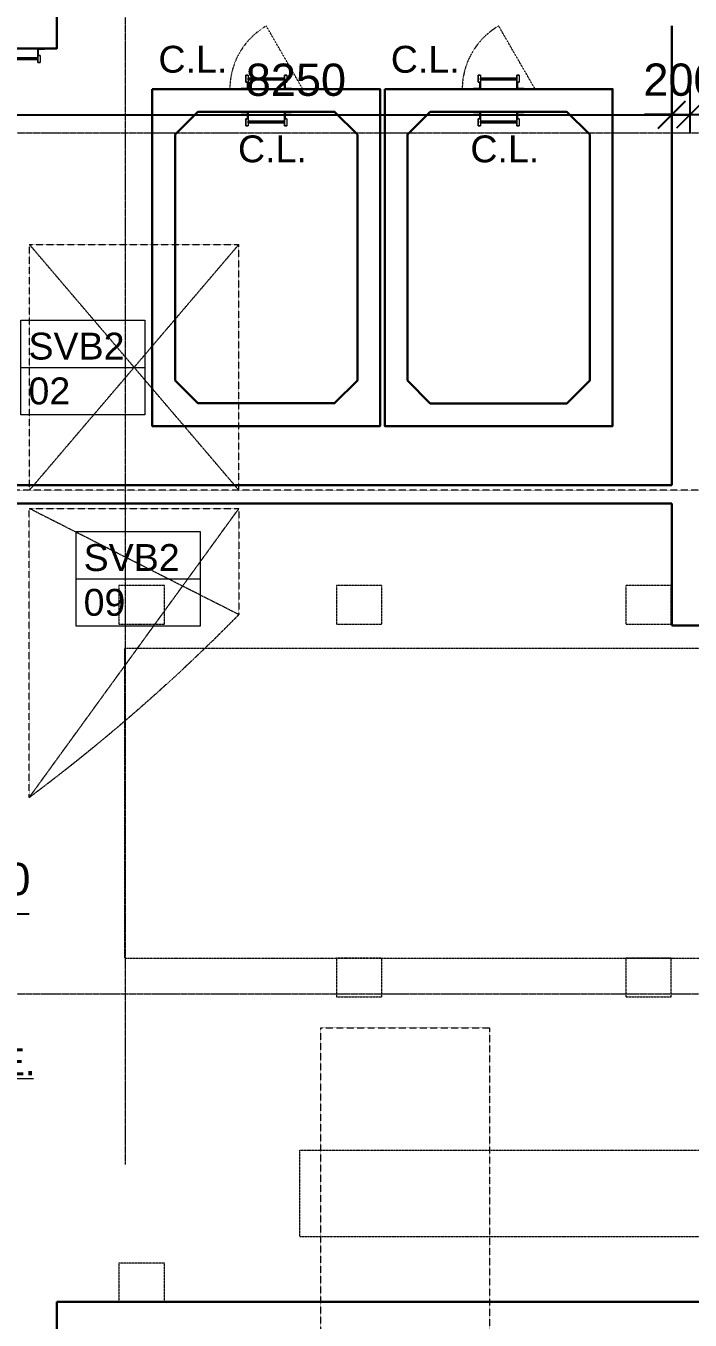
# Model space of a CAD drawing. Header units: millimetres. Extents: x -309924 to 219496, y -330797 to 211873.
# Drawn here: x 107263 to 114551, y 139422 to 153630 of the extents above; entities that cross this region are included whole.
import ezdxf

# ---------------------------------------------------------------- set-up
doc = ezdxf.new("R2010")
doc.units = ezdxf.units.MM
for name, pattern in [('Grid Line', [21, 12, -3, 3, -3]), ('Hidden', [2.25, 1, -1.25]), ('IMPORT-Hidden_samll_', [3, 2, -1]), ('Overhead', [1.8, 1.2, -0.6])]:
    doc.linetypes.add(name, pattern=pattern)
for name, color, linetype, lineweight in [('A-010-M_LINE', 90, 'Continuous', 5), ('A-770-ME_FFE_SA', 91, 'Continuous', 5), ('A-ANNO-DIMS', 7, 'Continuous', 9), ('A-ANNO-NOTE', 7, 'Continuous', 5), ('A-ANNO-NOTE-1', 7, 'Continuous', 20), ('A-DETL-3', 102, 'Overhead', 5), ('I-WALL', 7, 'Continuous', 9), ('OAP502', 250, 'Continuous', 9), ('S-GRID-1', 7, 'Grid Line', 5)]:
    doc.layers.add(name, color=color, linetype=linetype, lineweight=lineweight)
doc.layers.add('as built dims 190807', color=10, linetype='Continuous')
doc.layers.add('E-EQMT', color=7, linetype='IMPORT-Hidden_samll_', lineweight=5, true_color=0x656565)
doc.styles.add('Arial_1', font='arial.ttf', dxfattribs={"height": 393.413174})
doc.styles.add('Arial_10', font='arial.ttf', dxfattribs={"height": 295.05988})
doc.styles.add('Arial_11', font='arial.ttf', dxfattribs={"height": 354.071856})
doc.styles.add('Arial_2', font='arial.ttf', dxfattribs={"height": 1.475299})
doc.dimstyles.new('Diagonal_-_2_0mm_Arial', dxfattribs={"dimscale": 304.8, "dimtxt": 500, "dimasz": 0.984252, "dimexe": 0.984252, "dimexo": 0.984252, "dimgap": 0.656168, "dimtad": 1, "dimdec": 0, "dimrnd": 5, "dimzin": 0, "dimdsep": 46, "dimtxsty": 'Arial_11', "dimblk1": 'OBLIQUE', "dimblk2": 'OBLIQUE', "dimsah": 1, "dimcen": 0.09, "dimdle": 0.656168, "dimadec": 0, "dimazin": 0, "dimtfac": 1, "dimtdec": 4, "dimtix": 1, "dimtmove": 0, "dimatfit": 3, "dimfxl": 1, "dimtvp": 1, "dimtolj": 1, "dimtzin": 0, "dimarcsym": 2})

# ---------------------------------------------------------------- blocks, each defined once
blk = doc.blocks.new('ARC_ANN_SV - SVB2-674244-B2_F PLAN _2 OF 2_')
at = {"layer": 'A-ANNO-NOTE'}
for p, q in [((-3.5, -2.6), (-3.5, 2.6)), ((-3.5, 2.6), (3.3, 2.6)), ((3.3, 2.6), (3.3, -2.6)), ((-3.5, 0), (3.3, 0)), ((3.3, -2.6), (-3.5, -2.6))]:
    blk.add_line(p, q, dxfattribs=at)
blk = doc.blocks.new('_Oblique')
at = {"color": 0, "linetype": 'ByBlock', "lineweight": -2}
blk.add_line((-0.5, -0.5), (0.5, 0.5), dxfattribs=at)
blk = doc.blocks.new('*D253')
at = {"layer": 'A-ANNO-DIMS', "color": 0, "lineweight": -2, "transparency": 16777216}
for p, q in [((106101, 152455), (106101, 152955)), ((114351, 152455), (114351, 152955)), ((105901, 152655), (114551, 152655))]:
    blk.add_line(p, q, dxfattribs=at)
at = {"layer": 'Defpoints', "color": 0, "transparency": 16777216}
for p in [(114351, 152655), (106101, 152155), (114351, 152155)]:
    blk.add_point(p, dxfattribs=at)
at = {"layer": 'A-ANNO-DIMS', "color": 0, "lineweight": -2, "transparency": 16777216, "xscale": 299.9999999999999, "yscale": 299.9999999999999, "zscale": 299.9999999999999, "rotation": 180}
blk.add_blockref('_Oblique', (106101, 152655), dxfattribs=at)
at = {"layer": 'A-ANNO-DIMS', "color": 0, "lineweight": -2, "transparency": 16777216, "xscale": 299.9999999999999, "yscale": 299.9999999999999, "zscale": 299.9999999999999}
blk.add_blockref('_Oblique', (114351, 152655), dxfattribs=at)
at = {"layer": 'A-ANNO-DIMS', "color": 0, "transparency": 16777216, "insert": (110226, 153036), "char_height": 354.1, "attachment_point": 5, "style": 'Arial_11'}
blk.add_mtext('\\A1;8250', dxfattribs=at)
blk = doc.blocks.new('*D254')
at = {"layer": 'A-ANNO-DIMS', "color": 0, "lineweight": -2, "transparency": 16777216}
for p, q in [((114351, 152456), (114351, 152956)), ((114551, 152456), (114551, 152956)), ((114351, 152656), (114051, 152656)), ((114351, 152656), (114551, 152656)), ((114551, 152656), (114851, 152656))]:
    blk.add_line(p, q, dxfattribs=at)
at = {"layer": 'Defpoints', "color": 0, "transparency": 16777216}
for p in [(114551, 152656), (114351, 152156), (114551, 152156)]:
    blk.add_point(p, dxfattribs=at)
at = {"layer": 'A-ANNO-DIMS', "color": 0, "lineweight": -2, "transparency": 16777216, "xscale": 299.9999999999999, "yscale": 299.9999999999999, "zscale": 299.9999999999999}
blk.add_blockref('_Oblique', (114351, 152656), dxfattribs=at)
at = {"layer": 'A-ANNO-DIMS', "color": 0, "lineweight": -2, "transparency": 16777216, "xscale": 299.9999999999999, "yscale": 299.9999999999999, "zscale": 299.9999999999999, "rotation": 180}
blk.add_blockref('_Oblique', (114551, 152656), dxfattribs=at)
at = {"layer": 'A-ANNO-DIMS', "color": 0, "transparency": 16777216, "insert": (114451, 153037), "char_height": 354.1, "attachment_point": 5, "style": 'Arial_11'}
blk.add_mtext('\\A1;200', dxfattribs=at)
blk = doc.blocks.new('*D255')
at = {"layer": 'A-ANNO-DIMS', "color": 0, "lineweight": -2, "transparency": 16777216}
for p, q in [((114551, 152456), (114551, 152956)), ((122986, 152456), (122986, 152956)), ((114351, 152656), (123186, 152656))]:
    blk.add_line(p, q, dxfattribs=at)
at = {"layer": 'Defpoints', "color": 0, "transparency": 16777216}
for p in [(122986, 152656), (114551, 152156), (122986, 152156)]:
    blk.add_point(p, dxfattribs=at)
at = {"layer": 'A-ANNO-DIMS', "color": 0, "lineweight": -2, "transparency": 16777216, "xscale": 299.9999999999999, "yscale": 299.9999999999999, "zscale": 299.9999999999999, "rotation": 180}
blk.add_blockref('_Oblique', (114551, 152656), dxfattribs=at)
at = {"layer": 'A-ANNO-DIMS', "color": 0, "lineweight": -2, "transparency": 16777216, "xscale": 299.9999999999999, "yscale": 299.9999999999999, "zscale": 299.9999999999999}
blk.add_blockref('_Oblique', (122986, 152656), dxfattribs=at)
at = {"layer": 'A-ANNO-DIMS', "color": 0, "transparency": 16777216, "insert": (118769, 153037), "char_height": 354.1, "attachment_point": 5, "style": 'Arial_11'}
blk.add_mtext('\\A1;8435', dxfattribs=at)
blk = doc.blocks.new('*D295')
at = {"layer": 'A-ANNO-DIMS', "color": 0, "lineweight": -2, "transparency": 16777216}
for p, q in [((106801, 143681), (106801, 144181)), ((107001, 143681), (107001, 144181)), ((106801, 143881), (106501, 143881)), ((106801, 143881), (107001, 143881)), ((107001, 143881), (107301, 143881))]:
    blk.add_line(p, q, dxfattribs=at)
at = {"layer": 'Defpoints', "color": 0, "transparency": 16777216}
for p in [(107001, 143881), (106801, 143381), (107001, 143381)]:
    blk.add_point(p, dxfattribs=at)
at = {"layer": 'A-ANNO-DIMS', "color": 0, "lineweight": -2, "transparency": 16777216, "xscale": 299.9999999999999, "yscale": 299.9999999999999, "zscale": 299.9999999999999}
blk.add_blockref('_Oblique', (106801, 143881), dxfattribs=at)
at = {"layer": 'A-ANNO-DIMS', "color": 0, "lineweight": -2, "transparency": 16777216, "xscale": 299.9999999999999, "yscale": 299.9999999999999, "zscale": 299.9999999999999, "rotation": 180}
blk.add_blockref('_Oblique', (107001, 143881), dxfattribs=at)
at = {"layer": 'A-ANNO-DIMS', "color": 0, "transparency": 16777216, "insert": (106901, 144262), "char_height": 354.1, "attachment_point": 5, "style": 'Arial_11'}
blk.add_mtext('\\A1;200', dxfattribs=at)
blk = doc.blocks.new('B2 plinth')
at = {"layer": 'E-EQMT'}
for points in [[(108283, 147486), (108283, 147061), (108783, 147061), (108783, 147486)], [(110670, 147486), (110670, 147061), (111170, 147061), (111170, 147486)], [(113845, 147486), (113845, 147061), (114345, 147061), (114345, 147486)], [(108345, 143396), (117945, 143396), (117945, 146796), (108345, 146796)], [(110670, 143396), (110670, 142971), (111170, 142971), (111170, 143396)], [(113845, 143396), (113845, 142971), (114345, 142971), (114345, 143396)], [(110270, 141286), (116220, 141286), (116220, 140336), (110270, 140336)], [(108283, 140047), (108283, 139622), (108783, 139622), (108783, 140047)]]:
    blk.add_lwpolyline(points, close=True, dxfattribs=at)
blk = doc.blocks.new('ARC_LADDER - 2100H x 450W-44551426-1985 - G')
at = {"layer": 'A-770-ME_FFE_SA'}
for p, q in [((25.4, 76.2), (-50.8, 76.2)), ((-50.8, 76.2), (-50.8, 69.85)), ((-50.8, 69.85), (-50.8, 76.2)), ((-50.8, 76.2), (25.4, 76.2)), ((-50.8, 69.85), (19.05, 69.85)), ((19.05, 69.85), (-50.8, 69.85)), ((0, 0), (25.4, 0)), ((25.4, 0), (0, 0)), ((0, -76.2), (0, 0)), ((0, 0), (0, -76.2)), ((0, 0), (25.4, 0)), ((0, -76.2), (0, 0)), ((19.05, 69.85), (19.05, 0)), ((19.05, 0), (19.05, 69.85)), ((19.05, 0), (25.4, 0)), ((25.4, 0), (19.05, 0)), ((25.4, 0), (25.4, 76.2)), ((25.4, 76.2), (25.4, 0)), ((25.4, 0), (25.4, -76.2)), ((25.4, 0), (25.4, -76.2)), ((25.4, 0), (25.4, -76.2)), ((424.6, 76.2), (424.6, 0)), ((500.8, 76.2), (424.6, 76.2)), ((424.6, 76.2), (500.8, 76.2)), ((424.6, 0), (424.6, 76.2)), ((424.6, 0), (450, 0)), ((450, 0), (424.6, 0)), ((424.6, -76.2), (424.6, 0)), ((424.6, 0), (424.6, -76.2)), ((424.6, 0), (450, 0)), ((424.6, -76.2), (424.6, 0)), ((430.95, 0), (430.95, 69.85)), ((430.95, 69.85), (500.8, 69.85)), ((500.8, 69.85), (430.95, 69.85)), ((430.95, 69.85), (430.95, 0)), ((450, 0), (450, -76.2)), ((450, 0), (450, -76.2)), ((450, 0), (450, -76.2)), ((500.8, 69.85), (500.8, 76.2)), ((500.8, 76.2), (500.8, 69.85)), ((0, -76.2), (25.4, -76.2)), ((25.4, -76.2), (0, -76.2)), ((25.4, -76.2), (0, -76.2)), ((25.4, -25.4), (424.6, -25.4)), ((424.6, -25.4), (25.4, -25.4)), ((25.4, -44.45), (25.4, -25.4)), ((25.4, -25.4), (25.4, -44.45)), ((25.4, -25.4), (424.6, -25.4)), ((424.6, -25.4), (25.4, -25.4)), ((25.4, -44.45), (25.4, -25.4)), ((25.4, -25.4), (25.4, -44.45)), ((25.4, -25.4), (424.6, -25.4)), ((424.6, -25.4), (25.4, -25.4)), ((25.4, -44.45), (25.4, -25.4)), ((25.4, -25.4), (25.4, -44.45)), ((25.4, -25.4), (424.6, -25.4)), ((424.6, -25.4), (25.4, -25.4)), ((25.4, -44.45), (25.4, -25.4)), ((25.4, -25.4), (25.4, -44.45)), ((25.4, -25.4), (424.6, -25.4)), ((424.6, -25.4), (25.4, -25.4)), ((25.4, -44.45), (25.4, -25.4)), ((25.4, -25.4), (25.4, -44.45)), ((25.4, -25.4), (424.6, -25.4)), ((424.6, -25.4), (25.4, -25.4)), ((25.4, -44.45), (25.4, -25.4)), ((25.4, -25.4), (25.4, -44.45)), ((25.4, -25.4), (424.6, -25.4)), ((424.6, -25.4), (25.4, -25.4)), ((25.4, -44.45), (25.4, -25.4)), ((25.4, -25.4), (25.4, -44.45)), ((25.4, -25.4), (424.6, -25.4)), ((424.6, -25.4), (25.4, -25.4)), ((25.4, -44.45), (25.4, -25.4)), ((25.4, -25.4), (25.4, -44.45)), ((25.4, -25.4), (424.6, -25.4)), ((424.6, -25.4), (25.4, -25.4)), ((25.4, -44.45), (25.4, -25.4)), ((25.4, -25.4), (25.4, -44.45)), ((25.4, -44.45), (424.6, -44.45)), ((424.6, -44.45), (25.4, -44.45)), ((25.4, -44.45), (424.6, -44.45)), ((424.6, -44.45), (25.4, -44.45)), ((25.4, -44.45), (424.6, -44.45)), ((424.6, -44.45), (25.4, -44.45)), ((25.4, -44.45), (424.6, -44.45)), ((424.6, -44.45), (25.4, -44.45)), ((25.4, -44.45), (424.6, -44.45)), ((424.6, -44.45), (25.4, -44.45)), ((25.4, -44.45), (424.6, -44.45)), ((424.6, -44.45), (25.4, -44.45)), ((25.4, -44.45), (424.6, -44.45)), ((424.6, -44.45), (25.4, -44.45)), ((25.4, -44.45), (424.6, -44.45)), ((424.6, -44.45), (25.4, -44.45)), ((25.4, -44.45), (424.6, -44.45)), ((424.6, -44.45), (25.4, -44.45)), ((424.6, 0), (430.95, 0)), ((430.95, 0), (424.6, 0)), ((424.6, -25.4), (424.6, -44.45)), ((424.6, -25.4), (424.6, -44.45)), ((424.6, -25.4), (424.6, -44.45)), ((424.6, -25.4), (424.6, -44.45)), ((424.6, -25.4), (424.6, -44.45)), ((424.6, -25.4), (424.6, -44.45)), ((424.6, -25.4), (424.6, -44.45)), ((424.6, -25.4), (424.6, -44.45)), ((424.6, -25.4), (424.6, -44.45)), ((424.6, -25.4), (424.6, -44.45)), ((424.6, -25.4), (424.6, -44.45)), ((424.6, -25.4), (424.6, -44.45)), ((424.6, -25.4), (424.6, -44.45)), ((424.6, -25.4), (424.6, -44.45)), ((424.6, -25.4), (424.6, -44.45)), ((424.6, -25.4), (424.6, -44.45)), ((424.6, -25.4), (424.6, -44.45)), ((424.6, -25.4), (424.6, -44.45)), ((424.6, -76.2), (450, -76.2)), ((450, -76.2), (424.6, -76.2)), ((450, -76.2), (424.6, -76.2))]:
    blk.add_line(p, q, dxfattribs=at)
blk = doc.blocks.new('ARC_LADDER - 2100H x 450W-44551365-1985 - G')
at = {"layer": 'A-770-ME_FFE_SA'}
for p, q in [((0, 76.2), (25.4, 76.2)), ((25.4, 76.2), (0, 76.2)), ((0, 0), (0, 76.2)), ((0, 76.2), (0, 0)), ((0, 76.2), (25.4, 76.2)), ((25.4, 76.2), (0, 76.2)), ((0, 0), (0, 76.2)), ((0, 76.2), (0, 0)), ((25.4, 76.2), (25.4, 0)), ((25.4, 76.2), (25.4, 0)), ((25.4, 76.2), (25.4, 44.45)), ((25.4, 76.2), (25.4, 0)), ((25.4, 44.45), (424.6, 44.45)), ((424.6, 44.45), (25.4, 44.45)), ((25.4, 25.4), (25.4, 44.45)), ((25.4, 44.45), (25.4, 25.4)), ((25.4, 44.45), (424.6, 44.45)), ((424.6, 44.45), (25.4, 44.45)), ((25.4, 25.4), (25.4, 44.45)), ((25.4, 44.45), (25.4, 25.4)), ((25.4, 44.45), (424.6, 44.45)), ((424.6, 44.45), (25.4, 44.45)), ((25.4, 25.4), (25.4, 44.45)), ((25.4, 44.45), (25.4, 25.4)), ((25.4, 44.45), (424.6, 44.45)), ((424.6, 44.45), (25.4, 44.45)), ((25.4, 25.4), (25.4, 44.45)), ((25.4, 44.45), (25.4, 25.4)), ((25.4, 44.45), (424.6, 44.45)), ((424.6, 44.45), (25.4, 44.45)), ((25.4, 25.4), (25.4, 44.45)), ((25.4, 44.45), (25.4, 25.4)), ((25.4, 44.45), (424.6, 44.45)), ((424.6, 44.45), (25.4, 44.45)), ((25.4, 25.4), (25.4, 44.45)), ((25.4, 44.45), (25.4, 25.4)), ((25.4, 44.45), (424.6, 44.45)), ((424.6, 44.45), (25.4, 44.45)), ((25.4, 25.4), (25.4, 44.45)), ((25.4, 44.45), (25.4, 25.4)), ((25.4, 44.45), (424.6, 44.45)), ((424.6, 44.45), (25.4, 44.45)), ((25.4, 25.4), (25.4, 44.45)), ((25.4, 44.45), (25.4, 25.4)), ((25.4, 44.45), (424.6, 44.45)), ((424.6, 44.45), (25.4, 44.45)), ((25.4, 25.4), (25.4, 44.45)), ((25.4, 44.45), (25.4, 25.4)), ((25.4, 44.45), (424.6, 44.45)), ((424.6, 44.45), (25.4, 44.45)), ((25.4, 25.4), (25.4, 44.45)), ((25.4, 44.45), (25.4, 25.4)), ((25.4, 44.45), (25.4, 25.4)), ((25.4, 25.4), (424.6, 25.4)), ((424.6, 25.4), (25.4, 25.4)), ((25.4, 25.4), (424.6, 25.4)), ((424.6, 25.4), (25.4, 25.4)), ((25.4, 25.4), (424.6, 25.4)), ((424.6, 25.4), (25.4, 25.4)), ((25.4, 25.4), (424.6, 25.4)), ((424.6, 25.4), (25.4, 25.4)), ((25.4, 25.4), (424.6, 25.4)), ((424.6, 25.4), (25.4, 25.4)), ((25.4, 25.4), (424.6, 25.4)), ((424.6, 25.4), (25.4, 25.4)), ((25.4, 25.4), (424.6, 25.4)), ((424.6, 25.4), (25.4, 25.4)), ((25.4, 25.4), (424.6, 25.4)), ((424.6, 25.4), (25.4, 25.4)), ((25.4, 25.4), (424.6, 25.4)), ((424.6, 25.4), (25.4, 25.4)), ((25.4, 25.4), (424.6, 25.4)), ((424.6, 25.4), (25.4, 25.4)), ((25.4, 25.4), (25.4, 0)), ((424.6, 76.2), (450, 76.2)), ((450, 76.2), (424.6, 76.2)), ((424.6, 0), (424.6, 76.2)), ((424.6, 76.2), (424.6, 0)), ((424.6, 76.2), (450, 76.2)), ((450, 76.2), (424.6, 76.2)), ((424.6, 0), (424.6, 76.2)), ((424.6, 76.2), (424.6, 44.45)), ((424.6, 44.45), (424.6, 25.4)), ((424.6, 44.45), (424.6, 25.4)), ((424.6, 44.45), (424.6, 25.4)), ((424.6, 44.45), (424.6, 25.4)), ((424.6, 44.45), (424.6, 25.4)), ((424.6, 44.45), (424.6, 25.4)), ((424.6, 44.45), (424.6, 25.4)), ((424.6, 44.45), (424.6, 25.4)), ((424.6, 44.45), (424.6, 25.4)), ((424.6, 44.45), (424.6, 25.4)), ((424.6, 44.45), (424.6, 25.4)), ((424.6, 44.45), (424.6, 25.4)), ((424.6, 44.45), (424.6, 25.4)), ((424.6, 44.45), (424.6, 25.4)), ((424.6, 44.45), (424.6, 25.4)), ((424.6, 44.45), (424.6, 25.4)), ((424.6, 44.45), (424.6, 25.4)), ((424.6, 44.45), (424.6, 25.4)), ((424.6, 44.45), (424.6, 25.4)), ((424.6, 44.45), (424.6, 25.4)), ((424.6, 44.45), (424.6, 25.4)), ((424.6, 25.4), (424.6, 0)), ((430.95, 0), (424.6, 0)), ((424.6, 0), (424.6, -76.2)), ((424.6, -76.2), (424.6, 0)), ((424.6, 0), (430.95, 0)), ((430.95, 0), (424.6, 0)), ((424.6, 0), (424.6, -75)), ((424.6, -75), (424.6, 0)), ((424.6, 0), (430.95, 0)), ((430.95, -69.85), (430.95, 0)), ((430.95, 0), (430.95, -69.85)), ((430.95, -69.85), (430.95, 0)), ((430.95, 0), (430.95, -69.85)), ((450, 76.2), (450, 0)), ((450, 76.2), (450, 0)), ((450, 76.2), (450, 0)), ((450, 76.2), (450, 0)), ((19.05, -69.85), (-50.8, -69.85)), ((-50.8, -69.85), (-50.8, -76.2)), ((-50.8, -76.2), (-50.8, -69.85)), ((-50.8, -69.85), (19.05, -69.85)), ((19.05, -69.85), (-50.8, -69.85)), ((-50.8, -69.85), (-50.8, -75)), ((-50.8, -75), (-50.8, -69.85)), ((-50.8, -69.85), (19.05, -69.85)), ((-50.8, -76.2), (25.4, -76.2)), ((25.4, -76.2), (-50.8, -76.2)), ((0, 0), (25.4, 0)), ((25.4, 0), (0, 0)), ((0, 0), (19.05, 0)), ((25.4, 0), (0, 0)), ((25.4, 0), (19.05, 0)), ((19.05, 0), (19.05, -69.85)), ((19.05, -69.85), (19.05, 0)), ((19.05, 0), (25.4, 0)), ((25.4, 0), (19.05, 0)), ((19.05, 0), (19.05, -69.85)), ((19.05, -69.85), (19.05, 0)), ((19.05, 0), (25.4, 0)), ((19.05, 0), (25.4, 0)), ((25.4, -76.2), (25.4, 0)), ((25.4, 0), (25.4, -76.2)), ((25.4, -75), (25.4, 0)), ((25.4, 0), (25.4, -75)), ((424.6, 0), (450, 0)), ((450, 0), (424.6, 0)), ((424.6, 0), (430.95, 0)), ((450, 0), (424.6, 0)), ((424.6, -76.2), (500.8, -76.2)), ((500.8, -76.2), (424.6, -76.2)), ((430.95, 0), (450, 0)), ((500.8, -69.85), (430.95, -69.85)), ((430.95, -69.85), (500.8, -69.85)), ((500.8, -69.85), (430.95, -69.85)), ((430.95, -69.85), (500.8, -69.85)), ((500.8, -76.2), (500.8, -69.85)), ((500.8, -69.85), (500.8, -76.2)), ((500.8, -75), (500.8, -69.85)), ((500.8, -69.85), (500.8, -75))]:
    blk.add_line(p, q, dxfattribs=at)
blk = doc.blocks.new('ARC_LADDER - 2100H x 450W-50792187-1985 - G')
at = {"layer": 'A-770-ME_FFE_SA'}
for p, q in [((25.4, 76.2), (-50.8, 76.2)), ((-50.8, 76.2), (-50.8, 69.85)), ((-50.8, 69.85), (-50.8, 76.2)), ((-50.8, 76.2), (25.4, 76.2)), ((-50.8, 69.85), (19.05, 69.85)), ((19.05, 69.85), (-50.8, 69.85)), ((0, 0), (25.4, 0)), ((25.4, 0), (0, 0)), ((0, -76.2), (0, 0)), ((0, 0), (0, -76.2)), ((0, 0), (25.4, 0)), ((19.05, 0), (0, 0)), ((0, -76.2), (0, 0)), ((0, 0), (0, -76.2)), ((19.05, 69.85), (19.05, 0)), ((19.05, 0), (19.05, 69.85)), ((19.05, 69.85), (19.05, 0)), ((19.05, 0), (19.05, 69.85)), ((19.05, 0), (25.4, 0)), ((25.4, 0), (19.05, 0)), ((19.05, 0), (25.4, 0)), ((25.4, 0), (19.05, 0)), ((25.4, 0), (19.05, 0)), ((25.4, 0), (25.4, 76.2)), ((25.4, 76.2), (25.4, 0)), ((25.4, 0), (25.4, 69.85)), ((25.4, 69.85), (25.4, 0)), ((25.4, 0), (25.4, -76.2)), ((25.4, 0), (25.4, -76.2)), ((25.4, 0), (25.4, -25.4)), ((25.4, 0), (25.4, -76.2)), ((424.6, 76.2), (424.6, 0)), ((500.8, 76.2), (424.6, 76.2)), ((424.6, 76.2), (500.8, 76.2)), ((424.6, 0), (424.6, 76.2)), ((424.6, 69.85), (424.6, 0)), ((424.6, 0), (424.6, 69.85)), ((424.6, 0), (450, 0)), ((450, 0), (424.6, 0)), ((424.6, -76.2), (424.6, 0)), ((424.6, 0), (424.6, -76.2)), ((424.6, 0), (450, 0)), ((430.95, 0), (424.6, 0)), ((424.6, -76.2), (424.6, 0)), ((424.6, 0), (424.6, -25.4)), ((430.95, 0), (430.95, 69.85)), ((430.95, 69.85), (500.8, 69.85)), ((500.8, 69.85), (430.95, 69.85)), ((430.95, 69.85), (430.95, 0)), ((430.95, 0), (430.95, 69.85)), ((430.95, 69.85), (430.95, 0)), ((450, 0), (430.95, 0)), ((450, 0), (450, -76.2)), ((450, 0), (450, -76.2)), ((450, 0), (450, -76.2)), ((450, 0), (450, -76.2)), ((500.8, 69.85), (500.8, 76.2)), ((500.8, 76.2), (500.8, 69.85)), ((0, -76.2), (25.4, -76.2)), ((25.4, -76.2), (0, -76.2)), ((0, -76.2), (25.4, -76.2)), ((25.4, -76.2), (0, -76.2)), ((25.4, -25.4), (424.6, -25.4)), ((424.6, -25.4), (25.4, -25.4)), ((25.4, -44.45), (25.4, -25.4)), ((25.4, -25.4), (25.4, -44.45)), ((25.4, -25.4), (424.6, -25.4)), ((424.6, -25.4), (25.4, -25.4)), ((25.4, -44.45), (25.4, -25.4)), ((25.4, -25.4), (25.4, -44.45)), ((25.4, -25.4), (424.6, -25.4)), ((424.6, -25.4), (25.4, -25.4)), ((25.4, -44.45), (25.4, -25.4)), ((25.4, -25.4), (25.4, -44.45)), ((25.4, -25.4), (424.6, -25.4)), ((424.6, -25.4), (25.4, -25.4)), ((25.4, -44.45), (25.4, -25.4)), ((25.4, -25.4), (25.4, -44.45)), ((25.4, -25.4), (424.6, -25.4)), ((424.6, -25.4), (25.4, -25.4)), ((25.4, -44.45), (25.4, -25.4)), ((25.4, -25.4), (25.4, -44.45)), ((25.4, -25.4), (424.6, -25.4)), ((424.6, -25.4), (25.4, -25.4)), ((25.4, -44.45), (25.4, -25.4)), ((25.4, -25.4), (25.4, -44.45)), ((25.4, -25.4), (25.4, -44.45)), ((25.4, -44.45), (424.6, -44.45)), ((424.6, -44.45), (25.4, -44.45)), ((25.4, -44.45), (424.6, -44.45)), ((424.6, -44.45), (25.4, -44.45)), ((25.4, -44.45), (424.6, -44.45)), ((424.6, -44.45), (25.4, -44.45)), ((25.4, -44.45), (424.6, -44.45)), ((424.6, -44.45), (25.4, -44.45)), ((25.4, -44.45), (424.6, -44.45)), ((424.6, -44.45), (25.4, -44.45)), ((25.4, -44.45), (424.6, -44.45)), ((424.6, -44.45), (25.4, -44.45)), ((25.4, -44.45), (25.4, -76.2)), ((424.6, 0), (430.95, 0)), ((430.95, 0), (424.6, 0)), ((424.6, 0), (430.95, 0)), ((430.95, 0), (424.6, 0)), ((424.6, -25.4), (424.6, -44.45)), ((424.6, -25.4), (424.6, -44.45)), ((424.6, -25.4), (424.6, -44.45)), ((424.6, -25.4), (424.6, -44.45)), ((424.6, -25.4), (424.6, -44.45)), ((424.6, -25.4), (424.6, -44.45)), ((424.6, -25.4), (424.6, -44.45)), ((424.6, -25.4), (424.6, -44.45)), ((424.6, -25.4), (424.6, -44.45)), ((424.6, -25.4), (424.6, -44.45)), ((424.6, -25.4), (424.6, -44.45)), ((424.6, -25.4), (424.6, -44.45)), ((424.6, -25.4), (424.6, -44.45)), ((424.6, -44.45), (424.6, -76.2)), ((424.6, -76.2), (450, -76.2)), ((450, -76.2), (424.6, -76.2)), ((424.6, -76.2), (450, -76.2)), ((450, -76.2), (424.6, -76.2))]:
    blk.add_line(p, q, dxfattribs=at)
blk = doc.blocks.new('ARC_ANN_LADDER - ARC_ANN_CL-5596703-M_ R_F PLAN')
at = {"layer": 'A-ANNO-NOTE', "insert": (0.406, -1.662), "char_height": 1.4753, "width": 4.5, "attachment_point": 2, "rotation": 180, "line_spacing_factor": 0.938532, "style": 'Arial_1'}
blk.add_mtext('C.L.', dxfattribs=at)

msp = doc.modelspace()

# ---------------------------------------------------------------- linework, layer by layer
at = {"layer": 'A-010-M_LINE', "linetype": 'Hidden'}
for p, q in [((110301.2, 152936), (109901.2, 153628.8)), ((112851.2, 152935.5), (112451.2, 153628.3))]:
    msp.add_line(p, q, dxfattribs=at)
for centre in [(110301.2, 152936), (112851.2, 152935.5)]:
    msp.add_arc(centre, 800, 120, 180, dxfattribs=at)
at = {"layer": 'A-ANNO-NOTE-1'}
msp.add_line((106548.8, 142073.4), (107346.9, 142073.4), dxfattribs=at)
at = {"layer": 'A-DETL-3'}
for p, q in [((107300.4, 151231.2), (107300.4, 148531.2)), ((107300.4, 151231.2), (109600.4, 148531.2)), ((109600.4, 151231.2), (107300.4, 148531.2)), ((107300.4, 151231.2), (109600.4, 151231.2)), ((109600.4, 148531.2), (109600.4, 151231.2)), ((114850.4, 148531.2), (107100.4, 148531.2)), ((107300.4, 148331.2), (109600.4, 148331.2)), ((107300.4, 145160.4), (107300.4, 148331.2)), ((107300.4, 145160.4), (109600.4, 148331.2)), ((109600.4, 147166.4), (107300.4, 148331.2)), ((109600.4, 148331.2), (109600.4, 147166.4)), ((110500.4, 132831.2), (110500.4, 142631.2)), ((110500.4, 142631.2), (112350.4, 142631.2)), ((112350.4, 142631.2), (112350.4, 137631.2))]:
    msp.add_line(p, q, dxfattribs=at)
msp.add_arc((95166.7, 161394.4), 20267.4, 306.77527, 315.41099, dxfattribs=at)
at = {"layer": 'I-WALL', "lineweight": 30}
for p, q in [((114351.3, 153631), (114351.3, 148586.3)), ((114351.3, 148586.3), (107001.3, 148586.3)), ((107001.3, 148386.3), (114350.4, 148386.3)), ((114350.4, 148386.3), (114351.3, 147046.3)), ((114351.3, 147046.3), (122980.2, 147046.3)), ((107601.1, 139622.2), (122783.7, 139622.2)), ((107601.1, 139622.2), (107601.1, 138610.6))]:
    msp.add_line(p, q, dxfattribs=at)
for points in [[(106101.2, 155381.4), (107601.3, 155381.4), (107601.3, 153381.2), (106101.2, 153381.2)], [(108650.4, 152936.5), (111150.5, 152936.5), (111150.5, 149236.5), (108650.4, 149236.5)], [(111200.4, 152936.1), (113700.4, 152936.1), (113700.4, 149236.1), (111200.4, 149236.1)], [(108900.4, 149736.5), (109150.4, 149486.5), (110650.5, 149486.5), (110900.5, 149736.5), (110900.5, 152436.5), (110650.5, 152686.5), (109150.4, 152686.5), (108900.4, 152436.5)], [(111450.4, 149736.1), (111700.4, 149486.1), (113200.4, 149486.1), (113450.4, 149736.1), (113450.4, 152436.1), (113200.4, 152686.1), (111700.4, 152686.1), (111450.4, 152436.1)]]:
    msp.add_lwpolyline(points, close=True, dxfattribs=at)
at = {"layer": 'S-GRID-1'}
for p, q in [((108351.5, 210672.6), (108351.1, 141128.7)), ((-10508.2, 152456.2), (128177.4, 152455.5)), ((-10508.2, 143006.2), (128177.3, 143005.5))]:
    msp.add_line(p, q, dxfattribs=at)

# ---------------------------------------------------------------- block references
at = {"layer": 'A-ANNO-NOTE', "xscale": 200, "yscale": 200, "zscale": 200, "rotation": 180}
for p in [(109176.5, 153078.6), (111726.5, 153078.1), (110049.4, 152094.8), (112599.4, 152094.3)]:
    msp.add_blockref('ARC_ANN_LADDER - ARC_ANN_CL-5596703-M_ R_F PLAN', p, dxfattribs=at)
at = {"layer": 'A-ANNO-NOTE', "xscale": 200, "yscale": 200, "zscale": 200}
for p in [(107909.3, 149880.2), (108514.8, 147559.3)]:
    msp.add_blockref('ARC_ANN_SV - SVB2-674244-B2_F PLAN _2 OF 2_', p, dxfattribs=at)
at = {"layer": 'as built dims 190807'}
msp.add_blockref('B2 plinth', (0, 0), dxfattribs=at)
at = {"layer": 'OAP502'}
for name, p in [('ARC_LADDER - 2100H x 450W-50792187-1985 - G', (106968.2, 153305)), ('ARC_LADDER - 2100H x 450W-44551365-1985 - G', (109676.3, 153012.7)), ('ARC_LADDER - 2100H x 450W-44551365-1985 - G', (112226.3, 153012.3)), ('ARC_LADDER - 2100H x 450W-44551426-1985 - G', (109676.3, 152610.3)), ('ARC_LADDER - 2100H x 450W-44551426-1985 - G', (112226.3, 152609.9))]:
    msp.add_blockref(name, p, dxfattribs=at)

# ---------------------------------------------------------------- texts
at = {"layer": 'A-ANNO-NOTE', "char_height": 295.06, "line_spacing_factor": 0.938532}
for s, insert, width, attachment_point, style in [('SVB2', (107291.4, 150261.8), 1256.4, 1, 'Arial_10'), ('02', (107291.4, 149770.1), 547.2, 1, 'Arial_10'), ('SVB2', (107896.8, 147940.9), 1256.4, 1, 'Arial_10'), ('09', (107896.8, 147449.2), 547.2, 1, 'Arial_10'), ('F.E.', (106990.7, 142405.8), 900, 2, 'Arial_2')]:
    msp.add_mtext(s, dxfattribs=dict(at, insert=insert, width=width, attachment_point=attachment_point, style=style))

# ---------------------------------------------------------------- dimensions: what is measured, and where the dimension line sits
at = {"layer": 'A-ANNO-DIMS'}
for base, p1, p2, picture, middle in [((114351.3, 152655.3), (106101.2, 152155.3), (114351.3, 152155.3), '*D253', (110226.3, 153036.1)), ((114551.3, 152655.8), (114351.3, 152155.8), (114551.3, 152155.8), '*D254', (114451.3, 153036.5)), ((122986.3, 152655.8), (114551.3, 152155.8), (122986.3, 152155.8), '*D255', (118768.8, 153036.7)), ((107001.3, 143881), (106801.3, 143381), (107001.3, 143381), '*D295', (106901.3, 144261.8))]:
    dim = msp.add_linear_dim(base=base, p1=p1, p2=p2, dimstyle='Diagonal_-_2_0mm_Arial', override={"dimpost": '<>', "dimtmove": 1, "dimarcsym": 2}, dxfattribs=at)
    dim.commit()
    dim.dimension.update_dxf_attribs({"geometry": picture, "text_midpoint": middle})

doc.saveas('drawing.dxf')
